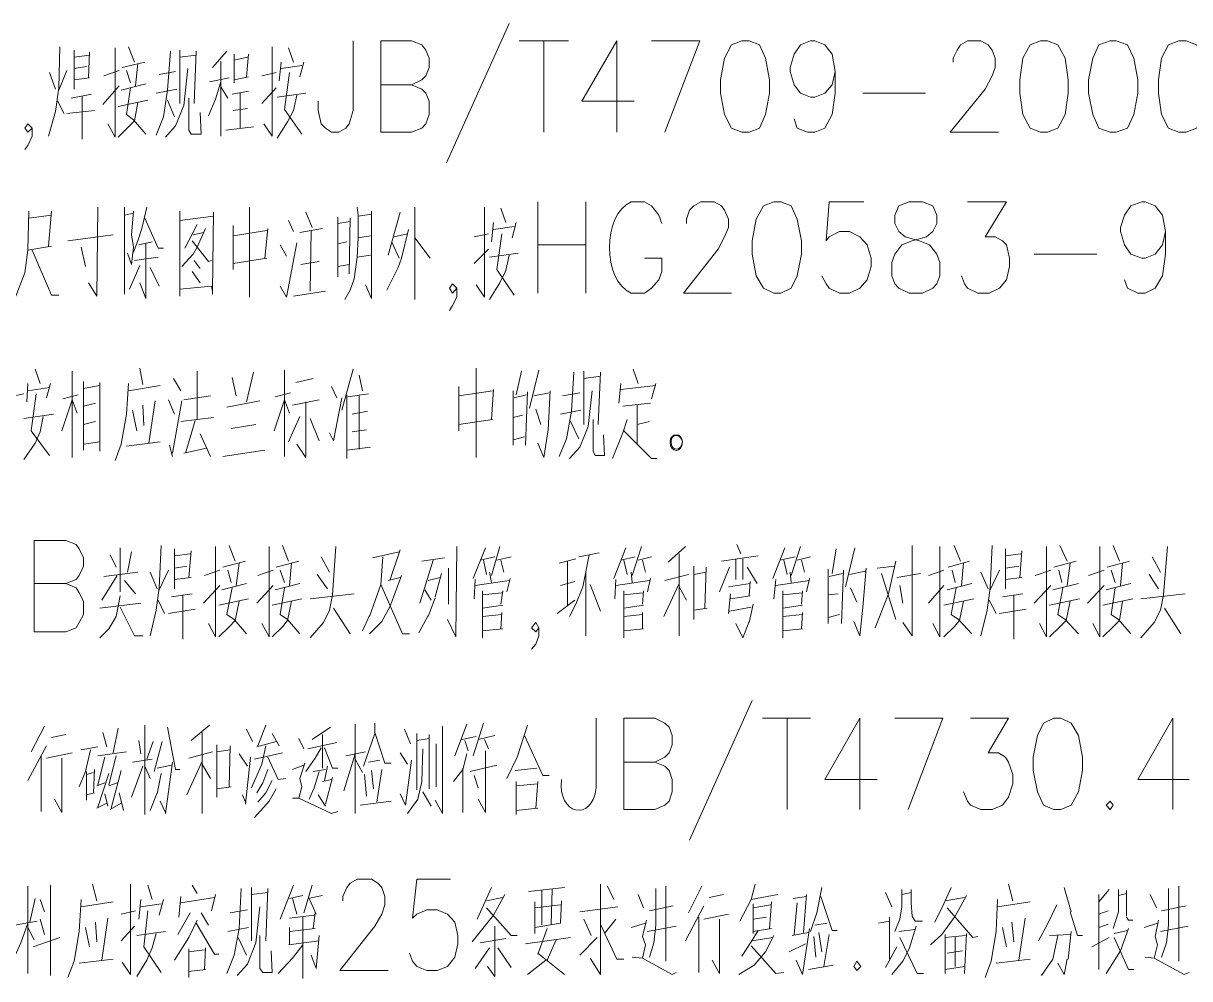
# Model space of a CAD drawing. Header units: millimetres. Extents: x 0 to 1648, y 27 to 2331.
# Drawn here: x 907.8 to 1112.5, y 2017.7 to 2185.3 of the extents above; entities that cross this region are included whole.
import ezdxf

# ---------------------------------------------------------------- set-up
doc = ezdxf.new("R2010")
doc.units = ezdxf.units.MM
doc.layers.add('1', color=7, linetype='Continuous')

msp = doc.modelspace()

# ---------------------------------------------------------------- linework, layer by layer
at = {"layer": '1', "color": 0, "lineweight": 5}
for points in [[(993.06, 2185.251732), (982.08, 2160.771732)], [(965.7, 2182.191732), (965.7, 2169.951732), (964.98, 2167.611732), (964.44, 2166.891732), (963.18, 2166.171732), (961.92, 2166.171732), (960.84, 2166.891732), (960.12, 2167.611732), (959.58, 2169.951732), (959.58, 2171.571732)], [(970.56, 2166.171732), (970.56, 2182.191732), (975.96, 2182.191732), (977.76, 2181.471732), (978.48, 2180.571732), (979.02, 2179.131732), (979.02, 2177.511732), (978.48, 2176.071732), (977.76, 2175.351732), (975.96, 2174.451732), (970.56, 2174.451732)], [(994.86, 2182.191732), (1003.5, 2182.191732)], [(999.18, 2182.191732), (999.18, 2166.171732)], [(1011.96, 2182.191732), (1005.84, 2171.571732), (1015.02, 2171.571732)], [(1011.96, 2182.191732), (1011.96, 2166.171732)], [(1020.42, 2166.171732), (1026.54, 2182.191732), (1018.08, 2182.191732)], [(1033.92, 2182.191732), (1032.12, 2181.471732), (1030.86, 2179.131732), (1030.14, 2175.351732), (1030.14, 2173.011732), (1030.86, 2169.231732), (1032.12, 2166.891732), (1033.92, 2166.171732), (1035.18, 2166.171732), (1036.98, 2166.891732), (1038.06, 2169.231732), (1038.78, 2173.011732), (1038.78, 2175.351732), (1038.06, 2179.131732), (1036.98, 2181.471732), (1035.18, 2182.191732), (1033.92, 2182.191732)], [(1050.3, 2176.791732), (1049.76, 2174.451732), (1048.5, 2173.011732), (1046.7, 2172.291732), (1045.98, 2172.291732), (1044.18, 2173.011732), (1043.1, 2174.451732), (1042.38, 2176.791732), (1042.38, 2177.511732), (1043.1, 2179.851732), (1044.18, 2181.471732), (1045.98, 2182.191732), (1046.7, 2182.191732), (1048.5, 2181.471732), (1049.76, 2179.851732), (1050.3, 2176.791732), (1050.3, 2173.011732), (1049.76, 2169.231732), (1048.5, 2166.891732), (1046.7, 2166.171732), (1045.44, 2166.171732), (1043.64, 2166.891732), (1043.1, 2168.511732)], [(1071, 2178.411732), (1071, 2179.131732), (1071.72, 2180.571732), (1072.26, 2181.471732), (1073.52, 2182.191732), (1075.86, 2182.191732), (1077.12, 2181.471732), (1077.84, 2180.571732), (1078.38, 2179.131732), (1078.38, 2177.511732), (1077.84, 2176.071732), (1076.58, 2173.731732), (1070.46, 2166.171732), (1078.92, 2166.171732)], [(1086.3, 2182.191732), (1084.5, 2181.471732), (1083.24, 2179.131732), (1082.7, 2175.351732), (1082.7, 2173.011732), (1083.24, 2169.231732), (1084.5, 2166.891732), (1086.3, 2166.171732), (1087.56, 2166.171732), (1089.36, 2166.891732), (1090.62, 2169.231732), (1091.16, 2173.011732), (1091.16, 2175.351732), (1090.62, 2179.131732), (1089.36, 2181.471732), (1087.56, 2182.191732), (1086.3, 2182.191732)], [(1098.54, 2182.191732), (1096.56, 2181.471732), (1095.48, 2179.131732), (1094.76, 2175.351732), (1094.76, 2173.011732), (1095.48, 2169.231732), (1096.56, 2166.891732), (1098.54, 2166.171732), (1099.62, 2166.171732), (1101.6, 2166.891732), (1102.68, 2169.231732), (1103.4, 2173.011732), (1103.4, 2175.351732), (1102.68, 2179.131732), (1101.6, 2181.471732), (1099.62, 2182.191732), (1098.54, 2182.191732)], [(1110.6, 2182.191732), (1108.8, 2181.471732), (1107.54, 2179.131732), (1107, 2175.351732), (1107, 2173.011732), (1107.54, 2169.231732), (1108.8, 2166.891732), (1110.6, 2166.171732), (1111.86, 2166.171732), (1113.66, 2166.891732), (1114.92, 2169.231732), (1115.46, 2173.011732), (1115.46, 2175.351732), (1114.92, 2179.131732), (1113.66, 2181.471732), (1111.86, 2182.191732), (1110.6, 2182.191732)], [(914.22, 2181.111732), (914.04, 2173.911732)], [(916.74, 2180.571732), (916.74, 2173.731732)], [(916.74, 2179.311732), (919.44, 2179.671732)], [(919.44, 2180.211732), (919.26, 2175.711732)], [(923.94, 2180.931732), (923.94, 2165.271732), (922.68, 2167.611732)], [(926.28, 2181.111732), (927.36, 2178.411732)], [(933.66, 2180.391732), (933.12, 2173.551732), (932.4, 2168.871732), (931.14, 2165.631732)], [(935.28, 2180.571732), (935.28, 2171.211732)], [(938.16, 2179.671732), (935.28, 2179.311732)], [(937.8, 2171.211732), (938.16, 2180.391732)], [(943.56, 2180.391732), (941.04, 2177.511732)], [(944.82, 2179.851732), (944.82, 2174.811732)], [(947.34, 2179.851732), (946.98, 2175.891732)], [(951.48, 2181.111732), (951.48, 2165.451732), (950.04, 2167.611732)], [(954.36, 2180.931732), (955.26, 2178.411732)], [(916.74, 2177.331732), (918.9, 2177.691732)], [(925.2, 2177.511732), (929.16, 2178.411732)], [(927.9, 2178.231732), (927.54, 2174.271732)], [(942.48, 2178.591732), (942.48, 2165.451732)], [(944.82, 2178.771732), (947.16, 2179.311732)], [(953.1, 2178.411732), (952.74, 2175.171732)], [(953.1, 2177.331732), (956.7, 2177.871732)], [(957.06, 2178.411732), (956.34, 2175.891732)], [(912.42, 2176.611732), (913.5, 2173.731732)], [(915.48, 2176.971732), (914.04, 2173.551732)], [(919.44, 2175.711732), (916.74, 2175.351732)], [(924.66, 2176.971732), (921.96, 2176.071732)], [(926.64, 2174.811732), (925.92, 2176.971732)], [(931.68, 2176.251732), (934.56, 2176.791732)], [(936.72, 2177.331732), (936, 2170.851732), (934.56, 2167.251732), (932.76, 2165.271732)], [(940.5, 2174.991732), (943.92, 2175.711732)], [(947.34, 2175.891732), (944.82, 2175.351732)], [(949.68, 2176.071732), (952.2, 2176.611732)], [(954.54, 2176.611732), (953.64, 2170.131732), (956.7, 2165.811732)], [(912.24, 2165.451732), (913.5, 2169.771732), (914.04, 2173.911732)], [(921.78, 2171.031732), (924.66, 2174.271732)], [(929.34, 2174.631732), (925.02, 2173.551732)], [(926.64, 2173.911732), (925.92, 2169.231732)], [(934.74, 2173.731732), (931.14, 2173.011732)], [(942.48, 2174.991732), (941.58, 2171.931732), (940.32, 2169.051732)], [(942.48, 2174.091732), (943.74, 2172.111732)], [(949.68, 2171.211732), (952.2, 2173.911732)], [(975.96, 2174.451732), (977.76, 2173.731732), (978.48, 2173.011732), (979.02, 2171.571732), (979.02, 2169.231732), (978.48, 2167.611732), (977.76, 2166.891732), (975.96, 2166.171732), (970.56, 2166.171732)], [(913.86, 2171.571732), (914.94, 2169.411732)], [(916.2, 2172.111732), (919.8, 2172.831732)], [(918.18, 2172.471732), (918.18, 2164.911732)], [(924.48, 2170.671732), (929.7, 2171.751732)], [(933.12, 2171.751732), (934.38, 2168.871732)], [(936.9, 2172.111732), (936.9, 2166.531732), (937.26, 2165.811732), (939.06, 2165.811732), (938.88, 2169.591732)], [(944.46, 2172.831732), (947.34, 2173.371732)], [(945.9, 2173.011732), (945.9, 2166.891732)], [(952.38, 2172.291732), (957.42, 2173.011732)], [(955.8, 2172.651732), (955.26, 2169.951732), (954.18, 2167.971732), (952.38, 2165.091732)], [(1055.16, 2173.011732), (1066.14, 2173.011732)], [(915.48, 2169.411732), (920.34, 2169.951732)], [(927.9, 2171.391732), (927.36, 2168.151732)], [(944.64, 2169.951732), (947.16, 2170.311732)], [(909.36, 2166.891732), (908.64, 2166.171732), (908.1, 2166.891732), (908.64, 2167.611732), (909.36, 2166.891732), (909.36, 2165.451732), (908.64, 2163.831732), (908.1, 2163.111732)], [(924.48, 2165.271732), (926.28, 2167.071732), (927.36, 2168.151732)], [(927.18, 2168.331732), (925.92, 2169.231732)], [(927.18, 2168.331732), (929.34, 2165.811732)], [(948.24, 2167.071732), (943.38, 2166.531732)], [(920.88, 2153.031732), (920.7, 2137.371732), (919.26, 2139.711732)], [(925.56, 2153.031732), (925.56, 2137.731732)], [(929.52, 2153.031732), (928.62, 2149.251732), (927.9, 2147.091732), (927.18, 2145.111732)], [(947.52, 2153.031732), (947.52, 2137.191732)], [(966.42, 2153.031732), (966.6, 2151.591732), (966.6, 2147.631732), (966.42, 2144.211732), (965.88, 2140.431732), (965.16, 2138.451732), (964.26, 2136.831732)], [(976.5, 2153.031732), (976.5, 2136.831732)], [(988.74, 2153.031732), (988.74, 2137.191732), (987.3, 2139.351732)], [(998.1, 2153.931732), (998.1, 2137.911732)], [(1006.56, 2153.931732), (1006.56, 2137.911732)], [(1024.2, 2150.151732), (1024.2, 2150.871732), (1024.74, 2152.491732), (1025.46, 2153.211732), (1026.72, 2153.931732), (1029.06, 2153.931732), (1030.32, 2153.211732), (1030.86, 2152.491732), (1031.58, 2150.871732), (1031.58, 2149.431732), (1030.86, 2147.811732), (1029.78, 2145.651732), (1023.66, 2137.911732), (1032.12, 2137.911732)], [(1039.5, 2153.931732), (1037.7, 2153.211732), (1036.44, 2150.871732), (1035.72, 2147.091732), (1035.72, 2144.751732), (1036.44, 2140.971732), (1037.7, 2138.811732), (1039.5, 2137.911732), (1040.76, 2137.911732), (1042.56, 2138.811732), (1043.64, 2140.971732), (1044.36, 2144.751732), (1044.36, 2147.091732), (1043.64, 2150.871732), (1042.56, 2153.211732), (1040.76, 2153.931732), (1039.5, 2153.931732)], [(1055.34, 2153.931732), (1049.22, 2153.931732), (1048.68, 2147.091732), (1049.22, 2147.811732), (1051.02, 2148.711732), (1052.82, 2148.711732), (1054.62, 2147.811732), (1055.88, 2146.371732), (1056.6, 2144.031732), (1056.6, 2142.591732), (1055.88, 2140.251732), (1054.62, 2138.811732), (1052.82, 2137.911732), (1051.02, 2137.911732), (1049.22, 2138.811732), (1048.68, 2139.531732), (1047.96, 2140.971732)], [(1063.26, 2153.931732), (1061.46, 2153.211732), (1060.74, 2151.591732), (1060.74, 2150.151732), (1061.46, 2148.711732), (1062.54, 2147.811732), (1065.06, 2147.091732), (1066.86, 2146.371732), (1068.12, 2144.751732), (1068.66, 2143.311732), (1068.66, 2140.971732), (1068.12, 2139.531732), (1067.4, 2138.811732), (1065.6, 2137.911732), (1063.26, 2137.911732), (1061.46, 2138.811732), (1060.74, 2139.531732), (1060.2, 2140.971732), (1060.2, 2143.311732), (1060.74, 2144.751732), (1062, 2146.371732), (1063.8, 2147.091732), (1066.32, 2147.811732), (1067.4, 2148.711732), (1068.12, 2150.151732), (1068.12, 2151.591732), (1067.4, 2153.211732), (1065.6, 2153.931732), (1063.26, 2153.931732)], [(1073.52, 2153.931732), (1080.36, 2153.931732), (1076.58, 2147.811732), (1078.38, 2147.811732), (1079.64, 2147.091732), (1080.36, 2146.371732), (1080.9, 2144.031732), (1080.9, 2142.591732), (1080.36, 2140.251732), (1079.1, 2138.811732), (1077.3, 2137.911732), (1075.32, 2137.911732), (1073.52, 2138.811732), (1072.98, 2139.531732), (1072.44, 2140.971732)], [(1108.26, 2148.711732), (1107.72, 2146.371732), (1106.46, 2144.751732), (1104.66, 2144.031732), (1104.12, 2144.031732), (1102.14, 2144.751732), (1101.06, 2146.371732), (1100.34, 2148.711732), (1100.34, 2149.431732), (1101.06, 2151.591732), (1102.14, 2153.211732), (1104.12, 2153.931732), (1104.66, 2153.931732), (1106.46, 2153.211732), (1107.72, 2151.591732), (1108.26, 2148.711732), (1108.26, 2144.751732), (1107.72, 2140.971732), (1106.46, 2138.811732), (1104.66, 2137.911732), (1103.4, 2137.911732), (1101.6, 2138.811732), (1101.06, 2140.251732)], [(908.82, 2152.311732), (908.64, 2145.471732), (908.1, 2141.511732), (906.3, 2136.831732)], [(912.78, 2151.591732), (908.82, 2151.051732)], [(912.24, 2146.191732), (912.78, 2152.311732)], [(925.56, 2151.591732), (927.18, 2151.951732)], [(927.18, 2152.311732), (926.82, 2148.171732)], [(929.16, 2151.051732), (931.5, 2145.831732), (932.4, 2145.831732)], [(935.28, 2152.311732), (935.28, 2137.371732)], [(935.28, 2152.131732), (935.28, 2138.091732)], [(941.22, 2151.411732), (935.28, 2150.691732)], [(941.22, 2152.131732), (941.04, 2138.271732), (941.04, 2137.731732)], [(957.42, 2152.131732), (958.5, 2149.431732)], [(963, 2151.231732), (963, 2140.791732)], [(965.16, 2151.051732), (964.98, 2141.331732)], [(966.6, 2151.411732), (968.94, 2151.771732)], [(968.94, 2152.311732), (968.94, 2137.011732), (967.86, 2139.351732)], [(973.98, 2152.131732), (971.82, 2144.571732)], [(991.62, 2152.851732), (992.52, 2150.331732)], [(938.34, 2149.971732), (936.18, 2145.831732)], [(937.62, 2144.751732), (938.34, 2146.011732), (939.78, 2149.251732)], [(944.64, 2149.791732), (944.64, 2142.051732)], [(950.76, 2149.251732), (950.22, 2144.031732)], [(954.36, 2150.691732), (955.26, 2148.711732)], [(956.34, 2148.531732), (960.3, 2149.251732)], [(963, 2150.151732), (965.16, 2150.511732)], [(975.42, 2149.071732), (974.16, 2144.031732), (973.62, 2142.411732), (971.64, 2138.451732)], [(990.36, 2150.331732), (990, 2146.911732)], [(990.36, 2149.071732), (993.96, 2149.611732)], [(994.32, 2150.331732), (993.6, 2147.631732)], [(915.66, 2147.091732), (923.58, 2148.171732)], [(926.82, 2148.171732), (927.18, 2146.011732), (926.82, 2142.951732), (926.1, 2144.931732)], [(928.08, 2146.371732), (930.42, 2146.911732)], [(937.44, 2147.091732), (940.32, 2143.491732), (940.86, 2143.671732)], [(937.62, 2148.171732), (939.42, 2148.531732)], [(944.64, 2147.991732), (950.58, 2148.891732)], [(958.32, 2148.891732), (958.14, 2138.271732)], [(963, 2146.551732), (964.62, 2146.911732)], [(966.6, 2147.631732), (968.76, 2147.991732)], [(972.9, 2147.811732), (975.24, 2148.351732)], [(976.5, 2147.631732), (979.2, 2144.031732)], [(986.94, 2147.811732), (989.46, 2148.351732)], [(991.8, 2148.351732), (990.9, 2142.051732), (993.96, 2137.551732)], [(908.64, 2145.471732), (912.78, 2146.191732)], [(909.36, 2145.471732), (912.78, 2137.551732), (914.04, 2137.551732)], [(918.72, 2142.591732), (918, 2146.011732)], [(929.34, 2146.551732), (929.34, 2137.011732), (928.26, 2139.711732)], [(952.92, 2139.171732), (954, 2137.191732), (955.8, 2146.731732)], [(952.92, 2146.371732), (954, 2144.391732)], [(972.54, 2146.731732), (973.8, 2144.031732)], [(986.94, 2143.131732), (989.46, 2145.651732)], [(989.64, 2144.211732), (994.68, 2144.931732)], [(998.1, 2146.371732), (1006.56, 2146.371732)], [(927.36, 2143.671732), (931.5, 2144.211732)], [(935.64, 2142.591732), (937.62, 2144.751732)], [(937.8, 2143.671732), (938.88, 2142.231732)], [(950.58, 2144.031732), (944.64, 2143.131732)], [(956.52, 2142.951732), (959.76, 2143.491732)], [(963, 2142.591732), (964.98, 2142.951732)], [(966.42, 2144.211732), (968.76, 2144.571732)], [(993.06, 2144.571732), (992.52, 2141.871732), (991.44, 2139.711732), (989.64, 2136.831732)], [(1085.22, 2144.751732), (1096.2, 2144.751732)], [(928.26, 2142.771732), (926.46, 2138.631732)], [(930.06, 2142.411732), (931.68, 2139.171732)], [(937.44, 2141.691732), (938.88, 2139.711732)], [(935.28, 2138.631732), (940.86, 2139.171732)], [(941.04, 2138.271732), (940.86, 2139.171732)], [(983.88, 2138.811732), (983.16, 2137.911732), (982.62, 2138.811732), (983.16, 2139.531732), (983.88, 2138.811732), (983.88, 2137.191732), (983.16, 2135.751732), (982.62, 2134.851732)], [(960.84, 2138.271732), (955.26, 2137.371732)], [(909.9, 2124.591732), (910.8, 2122.071732)], [(928.26, 2124.771732), (928.8, 2121.891732)], [(953.64, 2124.411732), (953.64, 2109.291732)], [(965.7, 2124.591732), (963.72, 2117.391732)], [(987.3, 2124.771732), (987.3, 2109.111732)], [(998.28, 2124.411732), (996.66, 2117.751732)], [(1014.84, 2124.591732), (1015.74, 2122.071732)], [(916.38, 2124.231732), (916.38, 2109.111732)], [(918.36, 2122.431732), (918.36, 2110.371732)], [(934.2, 2122.971732), (935.46, 2120.811732)], [(938.34, 2115.771732), (938.34, 2124.231732)], [(944.46, 2123.151732), (945.18, 2119.911732)], [(948.24, 2124.051732), (946.98, 2118.831732)], [(955.62, 2122.251732), (958.68, 2122.971732)], [(966.78, 2123.511732), (967.32, 2120.811732)], [(995.22, 2124.231732), (994.32, 2120.091732)], [(1004.4, 2124.051732), (1004.04, 2117.211732), (1003.14, 2112.351732), (1001.88, 2109.291732)], [(1006.2, 2124.231732), (1006.2, 2114.871732)], [(1009.08, 2123.331732), (1006.2, 2122.971732)], [(1008.72, 2114.871732), (1009.08, 2124.051732)], [(908.64, 2122.071732), (908.46, 2118.831732)], [(908.64, 2120.811732), (912.42, 2121.351732)], [(912.6, 2122.071732), (911.88, 2119.551732)], [(918.36, 2121.171732), (921.24, 2121.711732)], [(921.24, 2122.251732), (921.24, 2110.191732)], [(926.28, 2122.071732), (925.92, 2116.671732), (925.02, 2111.451732), (923.94, 2108.571732)], [(926.28, 2120.811732), (931.86, 2121.711732)], [(954.72, 2120.451732), (952.02, 2119.731732)], [(962.82, 2119.551732), (961.92, 2121.531732)], [(984.24, 2121.531732), (984.24, 2113.791732)], [(984.24, 2119.911732), (990.18, 2120.811732)], [(990.36, 2120.991732), (990, 2115.771732)], [(993.78, 2120.811732), (993.78, 2111.271732)], [(995.94, 2111.271732), (996.3, 2120.631732)], [(997.38, 2119.911732), (1000.08, 2120.451732)], [(999.18, 2109.111732), (999.9, 2113.971732), (1000.26, 2120.811732)], [(1002.42, 2119.911732), (1005.48, 2120.451732)], [(1007.64, 2120.811732), (1006.92, 2114.511732), (1005.48, 2110.911732), (1003.68, 2108.931732)], [(1012.68, 2122.071732), (1012.32, 2118.651732)], [(1012.68, 2120.991732), (1018.8, 2121.711732)], [(1018.8, 2122.071732), (1018.08, 2119.371732)], [(905.4, 2119.731732), (907.92, 2120.271732)], [(910.08, 2120.271732), (909.18, 2113.791732), (912.42, 2109.471732)], [(914.58, 2113.791732), (916.38, 2119.191732), (917.28, 2116.851732)], [(917.46, 2120.091732), (914.76, 2119.371732)], [(918.36, 2118.111732), (920.52, 2118.651732)], [(928.8, 2118.291732), (928.98, 2114.691732)], [(929.88, 2111.631732), (930.96, 2119.011732)], [(933.3, 2119.191732), (934.38, 2116.671732)], [(934.02, 2109.831732), (935.64, 2119.011732)], [(936, 2119.191732), (940.68, 2119.911732)], [(949.32, 2119.011732), (943.56, 2117.931732)], [(954.54, 2116.851732), (953.64, 2119.191732), (951.84, 2113.791732)], [(955.08, 2118.291732), (959.76, 2119.191732)], [(957.42, 2109.291732), (957.42, 2118.831732)], [(961.56, 2113.431732), (962.28, 2111.991732), (963.72, 2119.551732)], [(964.62, 2120.091732), (964.62, 2108.931732)], [(964.8, 2119.731732), (968.4, 2120.271732)], [(966.78, 2119.911732), (966.78, 2110.551732)], [(996.12, 2120.091732), (993.96, 2119.551732)], [(1013.04, 2118.111732), (1017.9, 2118.651732)], [(1015.56, 2118.291732), (1015.56, 2111.631732)], [(907.92, 2115.951732), (913.14, 2116.671732)], [(911.34, 2116.311732), (910.8, 2113.611732), (909.9, 2111.631732), (907.92, 2108.751732)], [(927, 2117.391732), (927.72, 2113.791732)], [(956.34, 2116.311732), (954.36, 2111.811732)], [(965.52, 2116.671732), (968.22, 2117.211732)], [(993.78, 2116.131732), (995.4, 2116.491732)], [(997.74, 2117.571732), (998.64, 2114.871732)], [(1005.66, 2117.391732), (1002.06, 2116.671732)], [(918.36, 2114.871732), (920.52, 2115.411732)], [(935.46, 2115.411732), (941.22, 2116.131732)], [(936.36, 2110.011732), (937.98, 2115.591732)], [(944.28, 2114.151732), (948.6, 2114.871732)], [(958.14, 2115.951732), (959.76, 2111.991732)], [(990.18, 2115.771732), (984.24, 2114.871732)], [(1003.86, 2115.411732), (1005.3, 2112.351732)], [(1007.82, 2115.771732), (1007.82, 2110.191732), (1008.18, 2109.471732), (1009.8, 2109.471732), (1009.62, 2113.071732)], [(1013.76, 2115.771732), (1013.04, 2113.431732), (1011.24, 2108.931732)], [(1015.56, 2114.871732), (1017.72, 2115.411732)], [(938.88, 2113.251732), (940.68, 2109.291732)], [(965.52, 2113.611732), (968.04, 2113.971732)], [(993.78, 2112.171732), (995.76, 2112.711732)], [(1013.22, 2113.791732), (1018.08, 2108.931732), (1018.98, 2108.931732)], [(918.36, 2111.451732), (921.24, 2111.811732)], [(925.92, 2111.091732), (931.86, 2111.811732)], [(933.48, 2111.271732), (934.02, 2109.291732)], [(936, 2109.831732), (939.96, 2110.731732)], [(942.84, 2109.291732), (950.22, 2110.371732)], [(957.42, 2109.111732), (955.8, 2111.451732)], [(964.62, 2110.371732), (968.76, 2110.911732)], [(999.18, 2109.111732), (998.1, 2111.631732)], [(909.72, 2078.511732), (909.72, 2094.531732), (915.3, 2094.531732), (917.1, 2093.811732), (917.64, 2093.091732), (918.36, 2091.471732), (918.36, 2090.031732), (917.64, 2088.411732), (917.1, 2087.691732), (915.3, 2086.971732), (909.72, 2086.971732)], [(1033.02, 2093.811732), (1033.74, 2092.191732)], [(923.04, 2092.011732), (924.12, 2089.851732)], [(924.84, 2093.271732), (924.84, 2085.531732)], [(926.82, 2092.551732), (926.1, 2088.951732)], [(932.04, 2093.631732), (931.68, 2086.251732)], [(934.38, 2093.091732), (934.38, 2086.071732)], [(934.38, 2091.831732), (937.08, 2092.191732)], [(937.26, 2092.731732), (936.9, 2088.051732)], [(941.58, 2093.451732), (941.58, 2077.611732), (940.32, 2079.951732)], [(943.92, 2093.631732), (945, 2090.931732)], [(950.94, 2093.451732), (950.94, 2077.611732), (949.68, 2079.951732)], [(953.28, 2093.631732), (954.36, 2090.931732)], [(962.64, 2093.451732), (962.1, 2084.991732), (961.56, 2082.291732), (960.48, 2080.131732), (958.14, 2077.431732)], [(960.12, 2091.651732), (961.56, 2088.951732)], [(970.92, 2091.651732), (970.56, 2086.791732), (968.58, 2081.211732)], [(973.8, 2092.551732), (969.12, 2091.471732)], [(972.18, 2087.691732), (973.98, 2092.911732)], [(983.88, 2093.451732), (983.7, 2077.611732), (982.26, 2080.671732)], [(988.92, 2093.271732), (986.76, 2087.871732)], [(988.02, 2091.111732), (990.54, 2091.651732)], [(991.44, 2093.451732), (990, 2088.411732)], [(990.9, 2091.111732), (993.42, 2091.651732)], [(1007.1, 2092.011732), (1006.02, 2086.431732), (1004.76, 2083.371732), (1003.68, 2081.211732)], [(1005.3, 2091.651732), (1008.9, 2092.371732)], [(1013.58, 2093.271732), (1011.42, 2087.871732)], [(1012.68, 2091.111732), (1015.2, 2091.651732)], [(1016.28, 2093.451732), (1014.66, 2088.411732)], [(1015.74, 2091.111732), (1018.08, 2091.651732)], [(1020.96, 2090.751732), (1024.02, 2093.451732)], [(1022.94, 2092.191732), (1022.94, 2077.791732)], [(1030.32, 2090.931732), (1036.8, 2091.831732)], [(1041.48, 2093.271732), (1039.32, 2087.871732)], [(1040.58, 2091.111732), (1043.28, 2091.651732)], [(1044.18, 2093.451732), (1042.56, 2088.411732)], [(1043.64, 2091.111732), (1045.98, 2091.651732)], [(1050.48, 2093.091732), (1049.76, 2088.771732)], [(1053.72, 2093.271732), (1052.1, 2086.431732)], [(1063.8, 2093.631732), (1063.8, 2077.791732), (1062.18, 2080.131732)], [(1068.66, 2093.451732), (1068.66, 2077.611732), (1067.4, 2079.951732)], [(1071.18, 2093.631732), (1072.26, 2090.931732)], [(1077.84, 2093.631732), (1077.48, 2086.251732)], [(1080.18, 2093.091732), (1080.18, 2086.071732)], [(1080.18, 2091.831732), (1082.88, 2092.191732)], [(1083.06, 2092.731732), (1082.7, 2088.051732)], [(1087.38, 2093.451732), (1087.38, 2077.611732), (1086.12, 2079.951732)], [(1089.72, 2093.631732), (1090.98, 2090.931732)], [(1096.74, 2093.451732), (1096.74, 2077.611732), (1095.48, 2079.951732)], [(1099.08, 2093.631732), (1100.16, 2090.931732)], [(1108.62, 2093.451732), (1107.9, 2084.991732), (1107.36, 2082.291732), (1106.28, 2080.131732), (1103.94, 2077.431732)], [(1105.92, 2091.651732), (1107.36, 2088.951732)], [(934.38, 2089.671732), (936.54, 2090.031732)], [(942.84, 2089.851732), (946.8, 2090.931732)], [(945.72, 2090.571732), (945.18, 2086.611732)], [(952.2, 2089.851732), (956.16, 2090.931732)], [(954.9, 2090.571732), (954.54, 2086.611732)], [(977.4, 2083.551732), (979.74, 2091.111732)], [(977.76, 2090.931732), (981.72, 2091.471732)], [(982.44, 2083.371732), (982.44, 2089.671732)], [(989.1, 2088.591732), (988.56, 2091.111732)], [(991.62, 2091.111732), (992.16, 2088.951732)], [(1001.88, 2090.571732), (1004.76, 2091.291732)], [(1003.32, 2083.011732), (1003.32, 2090.931732)], [(1013.76, 2088.591732), (1013.22, 2091.111732)], [(1016.46, 2091.111732), (1017, 2088.951732)], [(1025.46, 2090.031732), (1025.46, 2080.671732)], [(1027.44, 2082.651732), (1027.62, 2089.851732)], [(1031.76, 2089.851732), (1029.96, 2085.531732)], [(1032.84, 2091.291732), (1032.84, 2087.691732)], [(1034.1, 2091.291732), (1034.1, 2087.691732)], [(1034.82, 2089.851732), (1036.62, 2086.971732)], [(1041.84, 2088.591732), (1041.3, 2091.111732)], [(1044.36, 2091.111732), (1044.9, 2088.951732)], [(1054.62, 2077.791732), (1055.16, 2082.831732), (1055.7, 2089.671732)], [(1060.92, 2090.931732), (1059.66, 2085.171732), (1057.32, 2079.231732)], [(1057.68, 2089.671732), (1060.74, 2090.031732)], [(1070.1, 2089.851732), (1073.88, 2090.931732)], [(1072.8, 2090.571732), (1072.44, 2086.611732)], [(1080.18, 2089.671732), (1082.52, 2090.031732)], [(1088.64, 2089.851732), (1092.6, 2090.931732)], [(1091.52, 2090.571732), (1090.98, 2086.611732)], [(1098, 2089.851732), (1101.96, 2090.931732)], [(1100.7, 2090.571732), (1100.34, 2086.611732)], [(924.3, 2088.411732), (921.6, 2084.091732)], [(921.96, 2088.231732), (927.9, 2088.951732)], [(930.06, 2088.951732), (931.32, 2086.071732)], [(933.3, 2089.311732), (931.68, 2085.891732)], [(937.26, 2088.051732), (934.38, 2087.691732)], [(942.3, 2089.311732), (939.6, 2088.411732)], [(944.28, 2087.151732), (943.74, 2089.311732)], [(951.66, 2089.311732), (948.96, 2088.411732)], [(953.64, 2087.151732), (952.92, 2089.311732)], [(961.2, 2086.071732), (959.4, 2088.591732)], [(968.58, 2078.151732), (970.74, 2080.311732), (972.18, 2083.011732), (974.16, 2088.411732)], [(973.98, 2088.051732), (971.82, 2087.511732)], [(978.84, 2087.511732), (981, 2088.051732)], [(980.1, 2084.631732), (981.18, 2088.771732)], [(987.12, 2087.691732), (986.94, 2084.271732)], [(989.64, 2088.951732), (990, 2087.151732)], [(993.24, 2087.871732), (992.7, 2085.531732)], [(1006.56, 2077.791732), (1006.56, 2089.131732)], [(1011.78, 2087.691732), (1011.6, 2084.271732)], [(1014.48, 2088.951732), (1014.66, 2087.151732)], [(1017.9, 2087.871732), (1017.36, 2085.531732)], [(1024.56, 2088.591732), (1020.42, 2087.511732)], [(1027.62, 2088.951732), (1025.46, 2088.591732)], [(1039.86, 2087.691732), (1039.5, 2084.271732)], [(1042.38, 2088.951732), (1042.56, 2087.151732)], [(1045.8, 2087.871732), (1045.26, 2085.531732)], [(1049.04, 2089.491732), (1049.04, 2079.951732)], [(1051.56, 2088.771732), (1049.22, 2088.231732)], [(1051.38, 2079.951732), (1051.74, 2089.311732)], [(1052.82, 2088.591732), (1055.52, 2089.131732)], [(1058.4, 2088.771732), (1060.92, 2080.671732)], [(1061.1, 2088.051732), (1065.24, 2088.771732)], [(1069.38, 2089.311732), (1066.68, 2088.411732)], [(1071.36, 2087.151732), (1070.82, 2089.311732)], [(1075.86, 2088.951732), (1077.12, 2086.071732)], [(1079.1, 2089.311732), (1077.48, 2085.891732)], [(1083.06, 2088.051732), (1080.18, 2087.691732)], [(1088.1, 2089.311732), (1085.4, 2088.411732)], [(1090.08, 2087.151732), (1089.54, 2089.311732)], [(1097.46, 2089.311732), (1094.76, 2088.411732)], [(1099.44, 2087.151732), (1098.72, 2089.311732)], [(1107, 2086.071732), (1105.38, 2088.591732)], [(915.3, 2086.971732), (917.1, 2086.251732), (917.64, 2085.351732), (918.36, 2083.911732), (918.36, 2081.571732), (917.64, 2080.131732), (917.1, 2079.231732), (915.3, 2078.511732), (909.72, 2078.511732)], [(925.56, 2087.511732), (927.54, 2085.171732)], [(930.06, 2077.791732), (931.14, 2082.291732), (931.68, 2086.251732)], [(939.42, 2083.551732), (942.3, 2086.611732)], [(946.98, 2086.971732), (942.66, 2085.891732)], [(944.46, 2086.251732), (943.56, 2081.571732)], [(948.78, 2083.551732), (951.66, 2086.611732)], [(956.34, 2086.971732), (952.02, 2085.891732)], [(953.64, 2086.251732), (952.92, 2081.571732)], [(970.56, 2086.791732), (974.34, 2078.151732), (975.6, 2078.151732)], [(978.3, 2085.891732), (979.38, 2084.091732)], [(987.12, 2086.611732), (993.06, 2087.511732)], [(988.38, 2085.711732), (988.38, 2077.431732)], [(991.98, 2085.711732), (991.62, 2083.371732)], [(1002.06, 2086.611732), (1004.58, 2087.331732)], [(1007.28, 2086.791732), (1009.08, 2082.111732)], [(1011.78, 2086.611732), (1017.72, 2087.511732)], [(1013.22, 2085.711732), (1013.22, 2077.431732)], [(1016.64, 2085.711732), (1016.46, 2083.371732)], [(1020.24, 2081.211732), (1022.94, 2086.971732)], [(1022.94, 2086.431732), (1024.2, 2084.091732)], [(1035.36, 2086.971732), (1031.58, 2086.431732)], [(1035.18, 2084.811732), (1035.36, 2087.331732)], [(1039.86, 2086.611732), (1045.8, 2087.511732)], [(1041.12, 2085.711732), (1041.12, 2077.431732)], [(1044.54, 2085.711732), (1044.36, 2083.371732)], [(1053, 2086.251732), (1054.08, 2083.731732)], [(1061.64, 2086.611732), (1062.18, 2083.551732)], [(1066.68, 2083.551732), (1069.38, 2086.611732)], [(1074.24, 2086.971732), (1069.92, 2085.891732)], [(1071.54, 2086.251732), (1070.64, 2081.571732)], [(1075.86, 2077.791732), (1076.94, 2082.291732), (1077.48, 2086.251732)], [(1085.22, 2083.551732), (1088.1, 2086.611732)], [(1092.96, 2086.971732), (1088.46, 2085.891732)], [(1090.26, 2086.251732), (1089.36, 2081.571732)], [(1094.58, 2083.551732), (1097.46, 2086.611732)], [(1102.14, 2086.971732), (1097.82, 2085.891732)], [(1099.44, 2086.251732), (1098.72, 2081.571732)], [(928.44, 2083.551732), (921.24, 2082.651732)], [(924.84, 2084.811732), (924.12, 2081.211732), (922.86, 2079.051732)], [(931.5, 2084.091732), (932.58, 2081.751732)], [(933.84, 2084.631732), (937.44, 2085.171732)], [(935.82, 2084.991732), (935.82, 2077.251732)], [(942.12, 2083.191732), (947.34, 2084.271732)], [(945.72, 2083.911732), (945, 2080.491732)], [(951.48, 2083.191732), (956.7, 2084.271732)], [(954.9, 2083.911732), (954.18, 2080.491732)], [(958.14, 2084.271732), (965.88, 2085.171732)], [(980.1, 2084.451732), (978.84, 2081.211732)], [(988.38, 2084.991732), (991.8, 2085.351732)], [(1001.52, 2081.751732), (1004.58, 2084.091732)], [(1013.22, 2084.991732), (1016.46, 2085.351732)], [(1031.94, 2085.171732), (1031.58, 2081.751732)], [(1031.94, 2084.271732), (1035.36, 2084.811732)], [(1041.12, 2084.991732), (1044.54, 2085.351732)], [(1049.04, 2084.991732), (1050.84, 2085.171732)], [(1069.38, 2083.191732), (1074.6, 2084.271732)], [(1072.8, 2083.911732), (1072.08, 2080.491732)], [(1077.3, 2084.091732), (1078.56, 2081.751732)], [(1079.64, 2084.631732), (1083.24, 2085.171732)], [(1081.62, 2084.991732), (1081.62, 2077.251732)], [(1087.92, 2083.191732), (1093.14, 2084.271732)], [(1091.52, 2083.911732), (1090.8, 2080.491732)], [(1097.28, 2083.191732), (1102.5, 2084.271732)], [(1100.7, 2083.911732), (1100.16, 2080.491732)], [(1103.94, 2084.271732), (1111.68, 2085.171732)], [(924.84, 2082.831732), (927.36, 2077.791732), (928.8, 2077.791732)], [(933.3, 2081.751732), (937.98, 2082.471732)], [(944.82, 2080.671732), (943.56, 2081.571732)], [(954.18, 2080.671732), (952.92, 2081.571732)], [(962.28, 2082.651732), (965.16, 2078.151732)], [(988.38, 2082.651732), (991.98, 2083.191732)], [(991.8, 2081.571732), (988.38, 2081.211732)], [(991.8, 2081.931732), (991.62, 2079.051732)], [(1013.22, 2082.651732), (1016.64, 2083.191732)], [(1016.46, 2081.571732), (1013.22, 2081.211732)], [(1016.46, 2081.931732), (1016.46, 2079.051732)], [(1025.46, 2082.291732), (1027.8, 2082.651732)], [(1035.54, 2082.831732), (1031.76, 2082.111732)], [(1035.9, 2083.371732), (1035.18, 2080.131732)], [(1041.12, 2082.651732), (1044.54, 2083.191732)], [(1044.54, 2081.571732), (1041.12, 2081.211732)], [(1044.54, 2081.931732), (1044.36, 2079.051732)], [(1049.04, 2081.031732), (1051.02, 2081.571732)], [(1071.9, 2080.671732), (1070.64, 2081.571732)], [(1079.1, 2081.751732), (1083.78, 2082.471732)], [(1090.62, 2080.671732), (1089.36, 2081.571732)], [(1099.98, 2080.671732), (1098.72, 2081.571732)], [(1108.08, 2082.651732), (1110.96, 2078.151732)], [(942.12, 2077.611732), (943.92, 2079.411732), (945, 2080.491732)], [(944.82, 2080.671732), (946.98, 2078.151732)], [(951.48, 2077.611732), (953.28, 2079.411732), (954.18, 2080.491732)], [(954.18, 2080.671732), (956.34, 2078.151732)], [(968.58, 2081.391732), (967.32, 2078.691732)], [(977.22, 2078.331732), (978.84, 2081.391732)], [(998.28, 2079.231732), (997.74, 2078.511732), (997.02, 2079.231732), (997.74, 2080.131732), (998.28, 2079.231732), (998.28, 2077.791732), (997.74, 2076.351732), (997.02, 2075.451732)], [(1035.18, 2080.311732), (1034.1, 2077.431732), (1032.84, 2079.951732)], [(1054.62, 2077.791732), (1053.54, 2080.311732)], [(1069.38, 2077.611732), (1071.18, 2079.411732), (1072.08, 2080.491732)], [(1071.9, 2080.671732), (1074.24, 2078.151732)], [(1087.92, 2077.611732), (1089.72, 2079.411732), (1090.8, 2080.491732)], [(1090.62, 2080.671732), (1092.96, 2078.151732)], [(1097.28, 2077.611732), (1099.08, 2079.411732), (1100.16, 2080.491732)], [(1099.98, 2080.671732), (1102.14, 2078.151732)], [(922.86, 2079.051732), (921.24, 2077.431732)], [(991.98, 2079.051732), (988.38, 2078.691732)], [(1016.64, 2079.051732), (1013.22, 2078.691732)], [(1044.54, 2079.051732), (1041.12, 2078.691732)], [(1035.72, 2066.451732), (1024.74, 2041.971732)], [(1013.22, 2047.371732), (1013.22, 2063.391732), (1018.62, 2063.391732), (1020.42, 2062.491732), (1021.14, 2061.771732), (1021.68, 2060.331732), (1021.68, 2058.711732), (1021.14, 2057.271732), (1020.42, 2056.551732), (1018.62, 2055.651732), (1013.22, 2055.651732)], [(1037.52, 2063.391732), (1045.98, 2063.391732)], [(1041.84, 2063.391732), (1041.84, 2047.371732)], [(1054.62, 2063.391732), (1048.5, 2052.591732), (1057.68, 2052.591732)], [(1054.62, 2063.391732), (1054.62, 2047.371732)], [(1063.08, 2047.371732), (1069.2, 2063.391732), (1060.74, 2063.391732)], [(1074.06, 2063.391732), (1080.72, 2063.391732), (1077.12, 2057.271732), (1078.92, 2057.271732), (1080.18, 2056.551732), (1080.72, 2055.651732), (1081.44, 2053.491732), (1081.44, 2051.871732), (1080.72, 2049.531732), (1079.64, 2048.091732), (1077.84, 2047.371732), (1075.86, 2047.371732), (1074.06, 2048.091732), (1073.52, 2048.811732), (1072.8, 2050.431732)], [(1088.64, 2063.391732), (1086.84, 2062.491732), (1085.76, 2060.331732), (1085.04, 2056.551732), (1085.04, 2054.211732), (1085.76, 2050.431732), (1086.84, 2048.091732), (1088.64, 2047.371732), (1089.9, 2047.371732), (1091.7, 2048.091732), (1092.96, 2050.431732), (1093.68, 2054.211732), (1093.68, 2056.551732), (1092.96, 2060.331732), (1091.7, 2062.491732), (1089.9, 2063.391732), (1088.64, 2063.391732)], [(1109.52, 2063.391732), (1103.4, 2052.591732), (1112.4, 2052.591732)], [(1109.52, 2063.391732), (1109.52, 2047.371732)], [(911.52, 2061.951732), (909.18, 2057.451732)], [(924.48, 2061.591732), (923.58, 2057.271732)], [(929.16, 2062.131732), (929.16, 2046.471732)], [(933.12, 2061.771732), (934.56, 2054.391732), (935.28, 2054.391732)], [(937.26, 2059.431732), (940.5, 2062.131732)], [(946.98, 2061.411732), (948.06, 2059.251732)], [(950.4, 2062.131732), (948.96, 2058.531732)], [(961.74, 2061.771732), (958.5, 2059.611732)], [(966.06, 2062.311732), (966.06, 2046.651732)], [(969.48, 2062.491732), (969.48, 2060.871732)], [(974.7, 2061.411732), (975.78, 2058.891732)], [(981.36, 2061.951732), (981.36, 2046.651732), (980.1, 2048.991732)], [(985.68, 2062.311732), (983.52, 2056.731732)], [(986.76, 2056.731732), (988.56, 2062.491732)], [(996.3, 2062.131732), (994.5, 2056.551732)], [(912.78, 2059.971732), (915.3, 2060.511732)], [(921.78, 2060.871732), (922.5, 2058.351732)], [(928.08, 2059.431732), (928.44, 2057.091732)], [(930.6, 2059.251732), (929.52, 2056.191732)], [(932.22, 2059.251732), (930.78, 2054.031732)], [(939.24, 2060.871732), (939.24, 2046.651732)], [(948.78, 2058.351732), (952.2, 2059.251732)], [(951.48, 2060.691732), (952.74, 2058.531732)], [(956.16, 2059.791732), (957.06, 2057.991732)], [(957.78, 2057.991732), (962.82, 2059.071732)], [(960.3, 2060.511732), (960.3, 2054.571732)], [(969.48, 2060.691732), (967.5, 2054.931732)], [(969.48, 2060.871732), (971.28, 2055.471732), (972.36, 2055.471732)], [(976.86, 2050.791732), (976.86, 2060.691732)], [(976.86, 2059.431732), (979.02, 2059.791732)], [(979.02, 2060.511732), (979.02, 2050.971732)], [(980.28, 2051.331732), (980.28, 2058.891732)], [(984.78, 2059.611732), (987.3, 2060.151732)], [(985.32, 2059.431732), (985.86, 2057.631732)], [(987.66, 2059.611732), (990.54, 2060.331732)], [(988.74, 2059.611732), (989.46, 2057.991732)], [(995.76, 2060.331732), (999, 2053.311732)], [(908.64, 2052.411732), (911.88, 2058.531732)], [(911.88, 2056.371732), (916.38, 2057.271732)], [(919.62, 2057.811732), (918.72, 2054.031732), (917.64, 2051.331732)], [(918, 2057.811732), (920.88, 2058.351732)], [(920.88, 2056.731732), (925.92, 2057.451732)], [(941.04, 2057.451732), (936.9, 2056.371732)], [(941.76, 2058.711732), (941.76, 2049.531732)], [(944.1, 2057.811732), (941.76, 2057.451732)], [(943.92, 2051.331732), (944.1, 2058.531732)], [(945.72, 2057.091732), (947.16, 2054.931732)], [(948.42, 2056.191732), (953.28, 2057.271732)], [(950.4, 2058.531732), (949.68, 2055.291732)], [(957.42, 2054.031732), (959.04, 2056.371732), (960.12, 2058.171732)], [(960.66, 2058.171732), (962.1, 2054.571732), (963, 2054.571732)], [(966.06, 2057.091732), (964.08, 2050.611732)], [(964.44, 2056.731732), (967.86, 2057.451732)], [(973.98, 2057.271732), (975.24, 2055.291732)], [(977.94, 2057.991732), (977.76, 2052.231732)], [(985.68, 2057.091732), (984.96, 2054.391732), (983.34, 2052.231732)], [(988.92, 2057.631732), (988.92, 2046.831732), (987.66, 2049.171732)], [(910.98, 2056.731732), (910.98, 2047.011732)], [(913.32, 2049.171732), (914.58, 2046.831732), (914.58, 2056.371732)], [(922.14, 2056.551732), (920.88, 2051.691732)], [(924.12, 2056.731732), (922.86, 2051.691732)], [(928.8, 2054.931732), (926.82, 2049.531732)], [(927, 2055.651732), (930.42, 2056.191732)], [(929.16, 2054.931732), (930.06, 2052.771732)], [(931.32, 2054.571732), (933.84, 2055.111732)], [(934.02, 2055.651732), (932.76, 2046.651732)], [(936.54, 2049.891732), (939.24, 2055.831732)], [(939.24, 2055.291732), (940.68, 2052.771732)], [(946.8, 2048.271732), (947.7, 2056.551732)], [(949.68, 2055.291732), (947.88, 2051.151732)], [(950.76, 2056.551732), (952.56, 2052.591732), (953.82, 2052.771732)], [(957.24, 2055.471732), (956.34, 2052.771732), (956.7, 2051.331732), (956.16, 2049.351732), (955.08, 2049.351732)], [(955.08, 2054.391732), (957.06, 2055.111732)], [(961.2, 2054.931732), (960.66, 2052.411732)], [(966.06, 2056.191732), (967.32, 2053.851732)], [(968.4, 2055.651732), (970.38, 2056.011732)], [(975.96, 2056.011732), (974.88, 2048.091732), (973.98, 2050.071732)], [(986.22, 2054.031732), (990.9, 2055.111732)], [(994.5, 2056.551732), (992.7, 2052.771732)], [(1018.62, 2055.651732), (1020.42, 2054.931732), (1021.14, 2054.211732), (1021.68, 2052.591732), (1021.68, 2050.431732), (1021.14, 2048.811732), (1020.42, 2048.091732), (1018.62, 2047.371732), (1013.22, 2047.371732)], [(918.9, 2054.031732), (918.9, 2048.991732)], [(918.9, 2053.491732), (920.16, 2053.851732)], [(920.34, 2054.391732), (920.16, 2050.251732)], [(922.86, 2053.671732), (920.88, 2047.731732)], [(925.02, 2054.211732), (923.22, 2047.551732)], [(932.04, 2053.671732), (931.32, 2050.071732)], [(950.76, 2054.391732), (949.86, 2052.051732), (948.78, 2050.251732)], [(959.76, 2054.031732), (958.86, 2051.151732), (957.96, 2049.171732)], [(958.68, 2054.031732), (960.84, 2054.391732)], [(962.1, 2052.951732), (960.84, 2048.271732)], [(967.68, 2053.491732), (968.04, 2049.711732)], [(968.94, 2054.211732), (969.3, 2050.971732)], [(970.74, 2054.391732), (969.84, 2048.631732)], [(984.96, 2054.571732), (984.96, 2046.831732)], [(986.94, 2053.311732), (987.66, 2051.151732)], [(994.14, 2054.211732), (997.92, 2054.571732)], [(999, 2053.311732), (1000.08, 2053.311732)], [(920.7, 2051.511732), (922.14, 2052.051732)], [(922.86, 2051.511732), (924.3, 2052.051732)], [(941.76, 2050.971732), (944.28, 2051.331732)], [(952.2, 2050.971732), (950.94, 2048.811732), (948.42, 2045.931732)], [(951.48, 2052.411732), (950.4, 2050.251732), (948.96, 2048.631732)], [(960.3, 2052.231732), (961.92, 2052.591732)], [(975.24, 2046.651732), (977.04, 2049.171732), (977.76, 2052.231732)], [(994.32, 2052.231732), (994.32, 2046.471732)], [(994.32, 2051.511732), (998.1, 2051.871732)], [(998.1, 2052.231732), (997.74, 2047.551732)], [(918.9, 2049.891732), (920.34, 2050.251732)], [(922.14, 2050.071732), (922.68, 2047.911732)], [(924.66, 2050.251732), (925.38, 2047.191732)], [(930.06, 2047.191732), (931.32, 2050.251732)], [(931.86, 2048.811732), (932.76, 2046.831732)], [(946.26, 2049.891732), (946.8, 2048.631732)], [(956.16, 2049.351732), (961.92, 2046.651732), (963, 2047.011732)], [(960.84, 2047.911732), (959.58, 2049.891732)], [(966.96, 2048.091732), (972.36, 2048.811732)], [(979.38, 2047.911732), (977.94, 2050.431732)], [(1098.54, 2048.811732), (1097.82, 2048.091732), (1098.54, 2047.371732), (1099.08, 2048.091732), (1098.54, 2048.811732)], [(922.5, 2048.451732), (920.7, 2047.551732)], [(923.04, 2047.371732), (925.02, 2048.451732)], [(994.32, 2047.191732), (998.1, 2047.551732)], [(994.32, 2047.551732), (994.32, 2047.191732)], [(963.9, 2031.351732), (963.9, 2032.071732), (964.62, 2033.691732), (965.16, 2034.411732), (966.42, 2035.131732), (968.94, 2035.131732), (970.02, 2034.411732), (970.74, 2033.691732), (971.28, 2032.071732), (971.28, 2030.631732), (970.74, 2029.011732), (969.48, 2026.851732), (963.36, 2019.111732), (971.82, 2019.111732)], [(982.8, 2035.131732), (976.86, 2035.131732), (976.14, 2028.291732), (976.86, 2029.011732), (978.66, 2029.731732), (980.46, 2029.731732), (982.26, 2029.011732), (983.52, 2027.571732), (984.06, 2025.231732), (984.06, 2023.791732), (983.52, 2021.451732), (982.26, 2019.831732), (980.46, 2019.111732), (978.66, 2019.111732), (976.86, 2019.831732), (976.14, 2020.731732), (975.6, 2022.171732)], [(908.64, 2033.871732), (908.64, 2018.571732)], [(912.6, 2018.211732), (912.6, 2034.051732)], [(919.98, 2034.231732), (920.7, 2031.351732)], [(926.64, 2034.231732), (926.64, 2018.391732), (925.2, 2020.551732)], [(929.7, 2034.051732), (930.42, 2031.531732)], [(937.44, 2034.051732), (938.34, 2032.611732)], [(941.58, 2032.431732), (940.86, 2029.551732)], [(946.08, 2033.511732), (945.72, 2026.491732), (944.82, 2021.811732), (943.56, 2018.571732)], [(947.88, 2033.691732), (947.88, 2024.331732)], [(950.76, 2032.791732), (947.88, 2032.431732)], [(950.4, 2024.331732), (950.76, 2033.511732)], [(952.92, 2028.111732), (955.26, 2034.051732)], [(957.06, 2029.191732), (958.5, 2034.051732)], [(992.34, 2032.431732), (990.36, 2028.831732), (986.58, 2024.151732)], [(990, 2033.691732), (987.48, 2028.111732)], [(996.48, 2032.971732), (1002.78, 2033.691732)], [(998.82, 2027.031732), (998.82, 2033.151732)], [(1000.62, 2033.331732), (1000.44, 2027.211732)], [(1009.08, 2034.231732), (1009.08, 2018.391732), (1007.28, 2021.271732)], [(1010.34, 2033.871732), (1011.42, 2031.531732)], [(1015.74, 2032.431732), (1016.64, 2030.091732)], [(1018.8, 2033.511732), (1018.8, 2027.031732), (1018.44, 2023.971732), (1017.72, 2021.451732)], [(1020.6, 2020.731732), (1020.6, 2033.871732)], [(1026.9, 2033.871732), (1024.56, 2029.191732)], [(1028.16, 2031.891732), (1030.68, 2032.431732)], [(1036.26, 2034.231732), (1035.54, 2031.531732), (1033.56, 2027.751732)], [(1035.54, 2031.531732), (1040.22, 2032.431732)], [(1044.72, 2025.771732), (1045.26, 2032.431732)], [(1047.96, 2033.691732), (1047.06, 2029.191732), (1045.98, 2025.951732)], [(1059.12, 2032.791732), (1060.2, 2030.271732)], [(1062, 2033.331732), (1062, 2030.091732)], [(1062, 2032.431732), (1063.62, 2032.791732)], [(1063.62, 2033.331732), (1063.62, 2030.991732), (1063.8, 2028.651732), (1064.34, 2027.751732), (1065.6, 2027.751732)], [(1070.64, 2033.691732), (1069.38, 2030.811732)], [(1080.72, 2034.231732), (1081.44, 2031.351732)], [(1090.44, 2033.691732), (1091.7, 2029.371732)], [(1098.36, 2033.331732), (1096.56, 2031.171732)], [(1096.56, 2032.431732), (1096.56, 2019.291732)], [(1099.98, 2033.331732), (1099.98, 2029.371732), (1099.08, 2026.491732)], [(1099.98, 2032.251732), (1101.42, 2032.611732)], [(1101.42, 2033.151732), (1101.42, 2028.651732)], [(1105.56, 2032.431732), (1106.64, 2030.091732)], [(1108.8, 2033.511732), (1108.8, 2027.031732), (1108.44, 2023.971732), (1107.54, 2021.451732)], [(1110.6, 2020.731732), (1110.6, 2033.871732)], [(909.9, 2031.711732), (909, 2027.571732)], [(910.8, 2031.531732), (911.52, 2029.371732)], [(918, 2031.531732), (917.64, 2025.951732), (916.74, 2020.731732), (915.66, 2017.851732)], [(918, 2030.271732), (923.58, 2031.171732)], [(928.44, 2031.531732), (928.08, 2028.111732)], [(928.44, 2030.271732), (932.04, 2030.811732)], [(932.4, 2031.531732), (931.68, 2028.831732)], [(935.46, 2032.071732), (935.1, 2028.471732)], [(935.46, 2030.991732), (941.4, 2031.891732)], [(949.32, 2030.271732), (948.6, 2023.971732), (947.16, 2020.191732), (945.36, 2018.211732)], [(954.54, 2031.711732), (956.88, 2032.251732)], [(955.8, 2029.011732), (955.08, 2031.711732)], [(957.78, 2031.711732), (960.3, 2032.251732)], [(957.96, 2031.711732), (959.22, 2029.011732)], [(989.1, 2031.351732), (991.98, 2031.891732)], [(997.56, 2031.171732), (997.56, 2025.591732)], [(997.56, 2030.091732), (1002.06, 2030.631732)], [(1002.24, 2031.351732), (1002.06, 2027.391732)], [(1005.48, 2029.371732), (1012.14, 2030.271732)], [(1017.72, 2029.551732), (1021.86, 2030.451732)], [(1024.02, 2024.331732), (1027.26, 2030.451732)], [(1035.9, 2030.811732), (1035.9, 2025.591732)], [(1035.9, 2030.091732), (1038.96, 2030.631732)], [(1039.14, 2031.171732), (1038.78, 2026.491732)], [(1042.92, 2031.711732), (1045.26, 2032.071732)], [(1043.64, 2030.991732), (1043.1, 2025.411732)], [(1047.78, 2032.071732), (1049.76, 2026.131732), (1050.66, 2026.131732)], [(1062, 2030.271732), (1061.64, 2028.111732), (1060.74, 2025.951732)], [(1073.34, 2032.251732), (1071.36, 2028.651732), (1069.02, 2025.411732), (1067.04, 2023.611732)], [(1069.38, 2030.811732), (1067.76, 2027.571732)], [(1069.56, 2031.351732), (1072.98, 2031.891732)], [(1078.74, 2031.531732), (1078.56, 2025.951732), (1077.66, 2020.731732), (1076.58, 2017.851732)], [(1078.74, 2030.271732), (1084.5, 2031.171732)], [(1089.18, 2030.631732), (1087.56, 2027.211732), (1085.94, 2024.331732)], [(1107.54, 2029.551732), (1111.86, 2030.451732)], [(921.6, 2020.911732), (922.68, 2028.291732)], [(925.02, 2029.011732), (927.54, 2029.551732)], [(929.7, 2029.551732), (928.98, 2023.251732), (932.04, 2018.751732)], [(937.08, 2029.191732), (934.92, 2025.411732)], [(939.06, 2029.191732), (940.32, 2027.031732)], [(944.1, 2029.191732), (947.16, 2029.731732)], [(954.54, 2028.291732), (958.86, 2028.831732)], [(956.88, 2028.471732), (956.88, 2017.671732)], [(958.68, 2026.491732), (959.04, 2029.191732)], [(989.1, 2030.091732), (993.42, 2025.231732), (994.5, 2025.231732)], [(1026.36, 2028.471732), (1026.36, 2018.751732)], [(1027.26, 2028.111732), (1031.58, 2029.011732)], [(1035.9, 2028.111732), (1038.24, 2028.471732)], [(1059.84, 2021.091732), (1059.84, 2028.471732)], [(1069.92, 2030.091732), (1074.42, 2024.871732), (1075.32, 2025.051732)], [(1082.52, 2020.911732), (1083.6, 2028.291732)], [(1091.52, 2029.371732), (1092.78, 2025.231732), (1093.68, 2025.231732)], [(1096.56, 2029.011732), (1098.18, 2029.551732)], [(1101.42, 2028.471732), (1101.78, 2027.931732), (1102.5, 2027.931732)], [(908.64, 2027.391732), (907.38, 2023.971732), (906.12, 2021.091732)], [(906.3, 2027.031732), (910.26, 2027.751732)], [(908.64, 2026.671732), (909.72, 2024.511732)], [(910.8, 2028.111732), (911.52, 2025.411732)], [(918.72, 2026.671732), (919.44, 2023.251732)], [(920.52, 2027.571732), (920.7, 2024.151732)], [(925.02, 2024.331732), (927.36, 2026.851732)], [(938.34, 2027.931732), (936.9, 2024.871732), (934.38, 2020.911732)], [(938.16, 2027.391732), (941.4, 2021.991732), (942.12, 2021.991732)], [(947.34, 2026.671732), (943.74, 2025.951732)], [(954.54, 2026.671732), (954.54, 2023.611732)], [(959.04, 2026.491732), (954.54, 2025.951732)], [(990.54, 2026.851732), (990.54, 2018.031732), (989.28, 2019.831732)], [(1002.06, 2027.391732), (997.56, 2026.671732)], [(999.72, 2026.491732), (998.1, 2021.991732)], [(1007.46, 2025.231732), (1006.2, 2028.111732)], [(1009.08, 2027.211732), (1011.96, 2021.091732), (1013.22, 2021.091732)], [(1011.78, 2028.111732), (1009.8, 2025.591732)], [(1014.48, 2026.671732), (1017, 2027.391732)], [(1017.18, 2027.931732), (1016.46, 2025.051732), (1017, 2023.611732), (1016.46, 2021.271732), (1014.66, 2021.451732)], [(1017.36, 2025.951732), (1022.4, 2026.851732)], [(1028.7, 2020.911732), (1029.96, 2018.571732), (1029.96, 2028.111732)], [(1039.14, 2026.491732), (1035.9, 2025.951732)], [(1045.8, 2026.491732), (1044.54, 2018.391732), (1043.46, 2020.911732)], [(1046.7, 2027.031732), (1048.86, 2027.391732)], [(1059.84, 2027.751732), (1057.86, 2027.391732)], [(1061.46, 2025.951732), (1064.34, 2026.311732)], [(1064.52, 2026.851732), (1063.26, 2022.891732)], [(1079.64, 2026.671732), (1080.36, 2023.251732)], [(1081.26, 2027.571732), (1081.62, 2024.151732)], [(1096.56, 2026.671732), (1098.18, 2027.211732)], [(1101.78, 2026.491732), (1100.34, 2022.531732), (1097.82, 2018.571732)], [(1104.48, 2026.671732), (1106.82, 2027.391732)], [(1107, 2027.931732), (1106.46, 2025.051732), (1106.82, 2023.611732), (1106.28, 2021.271732), (1104.66, 2021.451732)], [(1107.36, 2025.951732), (1112.22, 2026.851732)], [(909.54, 2023.251732), (914.22, 2024.871732)], [(927.72, 2025.231732), (932.76, 2025.951732)], [(931.14, 2025.591732), (930.42, 2023.071732), (929.52, 2020.911732), (927.72, 2018.031732)], [(945.54, 2024.871732), (946.98, 2021.811732)], [(949.32, 2025.231732), (949.32, 2019.471732), (949.86, 2018.751732), (951.48, 2018.751732), (951.3, 2022.531732)], [(954.36, 2023.611732), (959.76, 2024.331732)], [(959.76, 2025.231732), (959.22, 2019.471732), (958.32, 2021.811732)], [(988.02, 2023.971732), (992.52, 2024.691732)], [(995.94, 2023.791732), (1003.86, 2024.871732)], [(1001.34, 2024.511732), (999.72, 2020.911732)], [(1005.48, 2021.811732), (1008.54, 2024.871732)], [(1039.5, 2025.231732), (1038.06, 2022.351732), (1036.08, 2020.011732), (1033.38, 2018.391732)], [(1036.8, 2026.131732), (1035.54, 2024.151732), (1033.92, 2021.631732)], [(1035.72, 2024.331732), (1039.32, 2024.871732)], [(1042.74, 2025.231732), (1045.62, 2025.771732)], [(1046.52, 2025.051732), (1046.88, 2021.451732)], [(1047.42, 2025.771732), (1047.96, 2022.351732)], [(1049.22, 2025.411732), (1048.32, 2019.831732)], [(1061.64, 2024.871732), (1064.7, 2018.571732), (1065.78, 2018.571732)], [(1069.56, 2025.411732), (1069.56, 2018.571732)], [(1069.56, 2024.871732), (1073.16, 2025.231732)], [(1071.36, 2025.051732), (1071.36, 2019.831732)], [(1073.34, 2025.591732), (1072.98, 2018.571732)], [(1089.36, 2025.231732), (1088.46, 2021.091732), (1086.48, 2018.211732)], [(1087.92, 2025.231732), (1091.52, 2025.411732)], [(1091.7, 2025.951732), (1091.16, 2021.091732)], [(1095.3, 2023.251732), (1098.36, 2024.871732)], [(1099.26, 2025.591732), (1101.6, 2026.131732)], [(1102.68, 2019.291732), (1101.78, 2019.291732), (1099.26, 2024.871732)], [(936.9, 2022.891732), (936.9, 2017.851732)], [(936.9, 2022.351732), (939.6, 2022.711732)], [(939.78, 2023.071732), (939.6, 2019.291732)], [(956.88, 2023.611732), (955.08, 2021.271732), (952.56, 2018.571732)], [(989.64, 2023.071732), (987.12, 2019.471732)], [(991.08, 2023.071732), (993.42, 2019.651732)], [(998.1, 2022.171732), (1002.78, 2018.391732)], [(1035.54, 2023.431732), (1039.86, 2018.571732), (1041.3, 2018.751732)], [(1042.2, 2022.351732), (1045.08, 2023.791732)], [(1061.1, 2023.251732), (1059.12, 2019.651732)], [(1060.2, 2018.391732), (1062.18, 2020.731732), (1063.26, 2022.891732)], [(1069.92, 2022.171732), (1072.62, 2022.531732)], [(917.64, 2020.371732), (923.58, 2021.091732)], [(999.54, 2020.911732), (996.3, 2018.391732)], [(1016.46, 2021.271732), (1021.68, 2018.391732)], [(1045.62, 2019.291732), (1049.94, 2020.011732)], [(1054.08, 2020.731732), (1053.54, 2019.831732), (1054.08, 2019.111732), (1054.8, 2019.831732), (1054.08, 2020.731732)], [(1078.56, 2020.371732), (1084.5, 2021.091732)], [(1090.98, 2021.091732), (1090.44, 2018.391732), (1089.36, 2020.371732)], [(1106.28, 2021.271732), (1111.5, 2018.391732)], [(939.78, 2019.291732), (936.9, 2018.931732)], [(1021.68, 2018.391732), (1022.4, 2018.751732)], [(1072.98, 2019.831732), (1069.56, 2019.291732)], [(1111.5, 2018.391732), (1112.4, 2018.751732)]]:
    msp.add_lwpolyline(points, dxfattribs=at)
for points, knots in [([(1019.88, 2150.151732), (1019.88, 2150.151732), (1019.34, 2151.591732), (1019.34, 2151.591732), (1019.34, 2151.591732), (1018.08, 2153.211732), (1018.08, 2153.211732), (1018.08, 2153.211732), (1016.82, 2153.931732), (1016.82, 2153.931732), (1016.82, 2153.931732), (1014.48, 2153.931732), (1014.48, 2153.931732), (1009.44, 2151.771732), (1009.44, 2140.071732), (1014.48, 2137.911732), (1014.48, 2137.911732), (1016.82, 2137.911732), (1016.82, 2137.911732), (1016.82, 2137.911732), (1018.08, 2138.811732), (1018.08, 2138.811732), (1018.08, 2138.811732), (1019.34, 2140.251732), (1019.34, 2140.251732), (1019.34, 2140.251732), (1019.88, 2141.691732), (1019.88, 2141.691732), (1019.88, 2141.691732), (1019.88, 2144.031732), (1019.88, 2144.031732), (1019.88, 2144.031732), (1016.82, 2144.031732), (1016.82, 2144.031732)], [0, 0, 0, 0, 1, 1, 1, 2, 2, 2, 3, 3, 3, 4, 4, 4, 5, 5, 5, 6, 6, 6, 7, 7, 7, 8, 8, 8, 9, 9, 9, 10, 10, 10, 11, 11, 11, 11]), ([(1023.48, 2111.811732), (1023.48, 2113.431732), (1021.32, 2113.611732), (1021.32, 2111.811732), (1021.32, 2109.831732), (1023.48, 2109.831732), (1023.48, 2111.811732)], [0, 0, 0, 0, 1, 1, 1, 2, 2, 2, 2]), ([(1021.5, 2111.811732), (1021.5, 2110.191732), (1023.3, 2110.011732), (1023.48, 2111.811732), (1023.12, 2113.431732), (1021.5, 2113.251732), (1021.5, 2111.811732)], [0, 0, 0, 0, 1, 1, 1, 2, 2, 2, 2]), ([(1008.36, 2063.391732), (1008.36, 2063.391732), (1008.36, 2051.151732), (1008.36, 2051.151732), (1007.64, 2045.031732), (1001.52, 2046.471732), (1002.24, 2052.591732)], [0, 0, 0, 0, 1, 1, 1, 2, 2, 2, 2])]:
    msp.add_open_spline(points, degree=3, knots=knots, dxfattribs=at)

doc.saveas('drawing.dxf')
